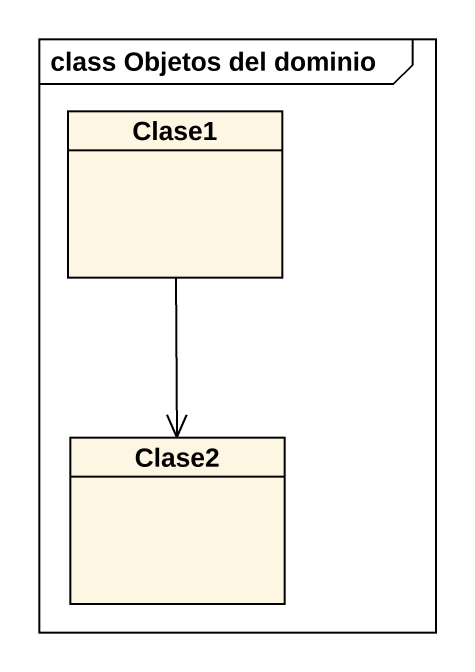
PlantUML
@startuml
mainframe class Objetos del dominio
hide circle
hide empty members
class Clase1
class Clase2
Clase1 --> Clase2
@enduml
